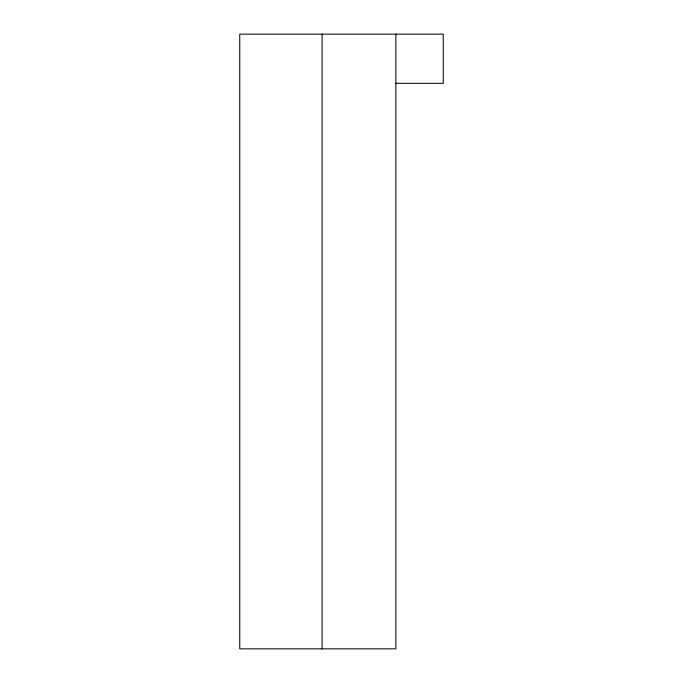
<?xml version="1.0" encoding="UTF-8"?>
<svg xmlns="http://www.w3.org/2000/svg" width="683" height="683" viewBox="0 0 683 683"><rect width="100%" height="100%" fill="white"/><g stroke="black" fill="none" stroke-linecap="round" stroke-linejoin="round"><path stroke-width="1.02" d="M395.372 83.326L443.25 83.326L443.25 34.15L239.75 34.15L239.75 648.85L395.867 648.85L395.867 34.15M322.103 34.15L322.103 648.85"/></g></svg>
